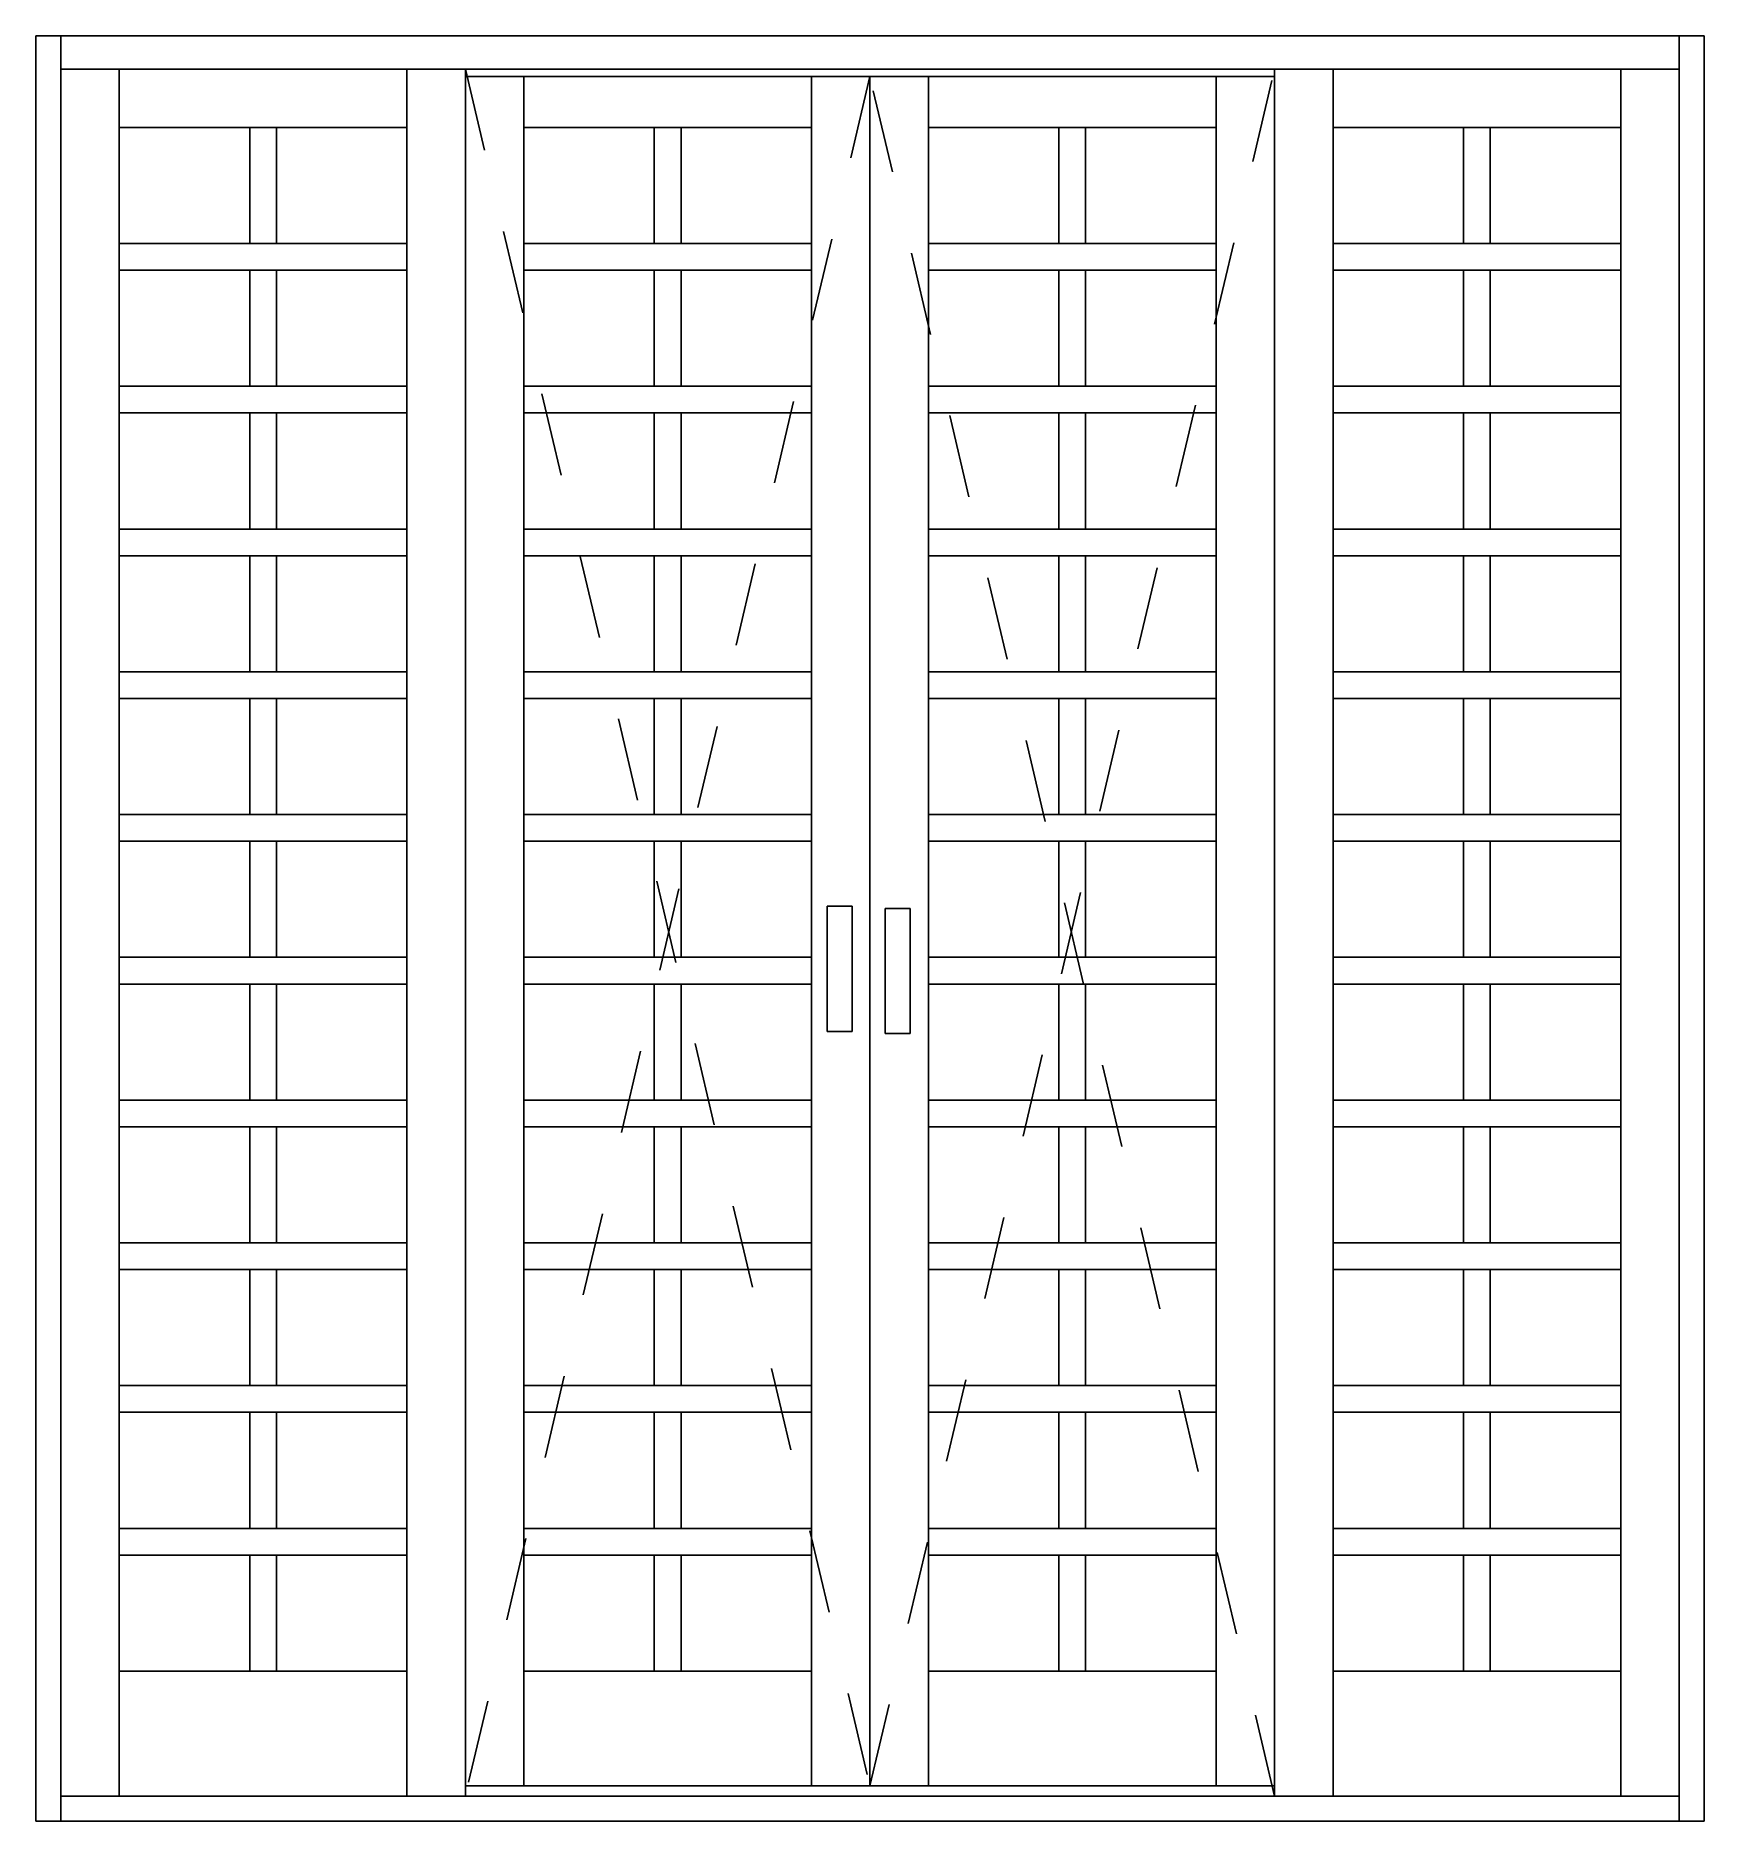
# Model space of a CAD drawing. Header units: millimetres. Extents: x 126.42 to 128.42, y 1320.34 to 1322.48.
import ezdxf

# ---------------------------------------------------------------- set-up
doc = ezdxf.new("R2010")
doc.units = ezdxf.units.MM
doc.header["$LTSCALE"] = 0.5
doc.linetypes.add('HIDDEN2', pattern=[0.1875, 0.125, -0.0625])
doc.layers.add('Gravia_Portas', color=1, linetype='Continuous')
doc.layers.add('Gravia_Portas_hidden2', color=1, linetype='HIDDEN2')

msp = doc.modelspace()

# ---------------------------------------------------------------- linework, layer by layer
at = {"layer": 'Gravia_Portas', "color": 2}
for p, q in [((126.4233, 1320.3441), (126.4233, 1322.4841)), ((126.4233, 1322.4841), (128.4233, 1322.4841)), ((128.4233, 1322.4841), (128.4233, 1320.3441)), ((128.4233, 1320.3441), (126.4233, 1320.3441))]:
    msp.add_line(p, q, dxfattribs=at)
at = {"layer": 'Gravia_Portas'}
for p, q in [((126.4533, 1320.3441), (126.4533, 1322.4841)), ((128.3933, 1322.4841), (128.3933, 1320.3441)), ((126.4533, 1322.4441), (128.3933, 1322.4441)), ((126.5233, 1320.3741), (126.5233, 1322.4441)), ((126.8683, 1322.4441), (126.8683, 1320.3741)), ((126.9383, 1322.4441), (126.9383, 1320.3741)), ((126.9383, 1322.4351), (127.9083, 1322.4351)), ((127.0083, 1322.4351), (127.0083, 1320.3866)), ((127.3533, 1322.4351), (127.3533, 1320.3866)), ((127.4233, 1322.4351), (127.4233, 1320.3866)), ((127.4933, 1322.4351), (127.4933, 1320.3866)), ((127.8383, 1322.4351), (127.8383, 1320.3866)), ((127.9083, 1322.4441), (127.9083, 1320.3741)), ((127.9783, 1322.4441), (127.9783, 1320.3741)), ((128.3233, 1322.4441), (128.3233, 1320.3741)), ((126.5233, 1322.3741), (126.8683, 1322.3741)), ((126.6798, 1322.3741), (126.6798, 1322.235)), ((126.7118, 1322.3741), (126.7118, 1322.235)), ((127.0083, 1322.3741), (127.3533, 1322.3741)), ((127.1648, 1322.3741), (127.1648, 1322.235)), ((127.1968, 1322.3741), (127.1968, 1322.235)), ((127.4933, 1322.3741), (127.8383, 1322.3741)), ((127.6498, 1322.3741), (127.6498, 1322.235)), ((127.6818, 1322.3741), (127.6818, 1322.235)), ((127.9783, 1322.3741), (128.3233, 1322.3741)), ((128.1348, 1322.3741), (128.1348, 1322.235)), ((128.1668, 1322.3741), (128.1668, 1322.235)), ((126.5233, 1322.235), (126.8683, 1322.235)), ((127.0083, 1322.235), (127.3533, 1322.235)), ((127.4933, 1322.235), (127.8383, 1322.235)), ((127.9783, 1322.235), (128.3233, 1322.235)), ((126.5233, 1322.203), (126.8683, 1322.203)), ((126.6798, 1322.203), (126.6798, 1322.064)), ((126.7118, 1322.203), (126.7118, 1322.064)), ((127.0083, 1322.203), (127.3533, 1322.203)), ((127.1648, 1322.203), (127.1648, 1322.064)), ((127.1968, 1322.203), (127.1968, 1322.064)), ((127.4933, 1322.203), (127.8383, 1322.203)), ((127.6498, 1322.203), (127.6498, 1322.064)), ((127.6818, 1322.203), (127.6818, 1322.064)), ((127.9783, 1322.203), (128.3233, 1322.203)), ((128.1348, 1322.203), (128.1348, 1322.064)), ((128.1668, 1322.203), (128.1668, 1322.064)), ((126.5233, 1322.064), (126.8683, 1322.064)), ((127.0083, 1322.064), (127.3533, 1322.064)), ((127.4933, 1322.064), (127.8383, 1322.064)), ((127.9783, 1322.064), (128.3233, 1322.064)), ((126.5233, 1322.032), (126.8683, 1322.032)), ((126.6798, 1322.032), (126.6798, 1321.8929)), ((126.7118, 1322.032), (126.7118, 1321.8929)), ((127.0083, 1322.032), (127.3533, 1322.032)), ((127.1648, 1322.032), (127.1648, 1321.8929)), ((127.1968, 1322.032), (127.1968, 1321.8929)), ((127.4933, 1322.032), (127.8383, 1322.032)), ((127.6498, 1322.032), (127.6498, 1321.8929)), ((127.6818, 1322.032), (127.6818, 1321.8929)), ((127.9783, 1322.032), (128.3233, 1322.032)), ((128.1348, 1322.032), (128.1348, 1321.8929)), ((128.1668, 1322.032), (128.1668, 1321.8929)), ((126.5233, 1321.8929), (126.8683, 1321.8929)), ((127.0083, 1321.8929), (127.3533, 1321.8929)), ((127.4933, 1321.8929), (127.8383, 1321.8929)), ((127.9783, 1321.8929), (128.3233, 1321.8929)), ((126.5233, 1321.8609), (126.8683, 1321.8609)), ((126.6798, 1321.8609), (126.6798, 1321.7218)), ((126.7118, 1321.8609), (126.7118, 1321.7218)), ((127.0083, 1321.8609), (127.3533, 1321.8609)), ((127.1648, 1321.8609), (127.1648, 1321.7218)), ((127.1968, 1321.8609), (127.1968, 1321.7218)), ((127.4933, 1321.8609), (127.8383, 1321.8609)), ((127.6498, 1321.8609), (127.6498, 1321.7218)), ((127.6818, 1321.8609), (127.6818, 1321.7218)), ((127.9783, 1321.8609), (128.3233, 1321.8609)), ((128.1348, 1321.8609), (128.1348, 1321.7218)), ((128.1668, 1321.8609), (128.1668, 1321.7218)), ((126.5233, 1321.7218), (126.8683, 1321.7218)), ((127.0083, 1321.7218), (127.3533, 1321.7218)), ((127.4933, 1321.7218), (127.8383, 1321.7218)), ((127.9783, 1321.7218), (128.3233, 1321.7218)), ((126.5233, 1321.6898), (126.8683, 1321.6898)), ((126.6798, 1321.6898), (126.6798, 1321.5507)), ((126.7118, 1321.6898), (126.7118, 1321.5507)), ((127.0083, 1321.6898), (127.3533, 1321.6898)), ((127.1648, 1321.6898), (127.1648, 1321.5507)), ((127.1968, 1321.6898), (127.1968, 1321.5507)), ((127.4933, 1321.6898), (127.8383, 1321.6898)), ((127.6498, 1321.6898), (127.6498, 1321.5507)), ((127.6818, 1321.6898), (127.6818, 1321.5507)), ((127.9783, 1321.6898), (128.3233, 1321.6898)), ((128.1348, 1321.6898), (128.1348, 1321.5507)), ((128.1668, 1321.6898), (128.1668, 1321.5507)), ((126.5233, 1321.5507), (126.8683, 1321.5507)), ((127.0083, 1321.5507), (127.3533, 1321.5507)), ((127.4933, 1321.5507), (127.8383, 1321.5507)), ((127.9783, 1321.5507), (128.3233, 1321.5507)), ((126.5233, 1321.5187), (126.8683, 1321.5187)), ((126.6798, 1321.5187), (126.6798, 1321.3796)), ((126.7118, 1321.5187), (126.7118, 1321.3796)), ((127.0083, 1321.5187), (127.3533, 1321.5187)), ((127.1648, 1321.5187), (127.1648, 1321.3796)), ((127.1968, 1321.5187), (127.1968, 1321.3796)), ((127.4933, 1321.5187), (127.8383, 1321.5187)), ((127.6498, 1321.5187), (127.6498, 1321.3796)), ((127.6818, 1321.5187), (127.6818, 1321.3796)), ((127.9783, 1321.5187), (128.3233, 1321.5187)), ((128.1348, 1321.5187), (128.1348, 1321.3796)), ((128.1668, 1321.5187), (128.1668, 1321.3796)), ((127.3719, 1321.4408), (127.4019, 1321.4408)), ((127.3719, 1321.2908), (127.3719, 1321.4408)), ((127.4019, 1321.4408), (127.4019, 1321.2908)), ((127.4415, 1321.4381), (127.4715, 1321.4381)), ((127.4415, 1321.2881), (127.4415, 1321.4381)), ((127.4715, 1321.4381), (127.4715, 1321.2881)), ((126.5233, 1321.3796), (126.8683, 1321.3796)), ((127.0083, 1321.3796), (127.3533, 1321.3796)), ((127.4933, 1321.3796), (127.8383, 1321.3796)), ((127.9783, 1321.3796), (128.3233, 1321.3796)), ((126.5233, 1321.3476), (126.8683, 1321.3476)), ((126.6798, 1321.3476), (126.6798, 1321.2085)), ((126.7118, 1321.3476), (126.7118, 1321.2085)), ((127.0083, 1321.3476), (127.3533, 1321.3476)), ((127.1648, 1321.3476), (127.1648, 1321.2085)), ((127.1968, 1321.3476), (127.1968, 1321.2085)), ((127.4933, 1321.3476), (127.8383, 1321.3476)), ((127.6498, 1321.3476), (127.6498, 1321.2085)), ((127.6818, 1321.3476), (127.6818, 1321.2085)), ((127.9783, 1321.3476), (128.3233, 1321.3476)), ((128.1348, 1321.3476), (128.1348, 1321.2085)), ((128.1668, 1321.3476), (128.1668, 1321.2085)), ((127.4019, 1321.2908), (127.3719, 1321.2908)), ((127.4715, 1321.2881), (127.4415, 1321.2881)), ((126.5233, 1321.2085), (126.8683, 1321.2085)), ((127.0083, 1321.2085), (127.3533, 1321.2085)), ((127.4933, 1321.2085), (127.8383, 1321.2085)), ((127.9783, 1321.2085), (128.3233, 1321.2085)), ((126.5233, 1321.1765), (126.8683, 1321.1765)), ((126.6798, 1321.1765), (126.6798, 1321.0374)), ((126.7118, 1321.1765), (126.7118, 1321.0374)), ((127.0083, 1321.1765), (127.3533, 1321.1765)), ((127.1648, 1321.1765), (127.1648, 1321.0374)), ((127.1968, 1321.1765), (127.1968, 1321.0374)), ((127.4933, 1321.1765), (127.8383, 1321.1765)), ((127.6498, 1321.1765), (127.6498, 1321.0374)), ((127.6818, 1321.1765), (127.6818, 1321.0374)), ((127.9783, 1321.1765), (128.3233, 1321.1765)), ((128.1348, 1321.1765), (128.1348, 1321.0374)), ((128.1668, 1321.1765), (128.1668, 1321.0374)), ((126.5233, 1321.0374), (126.8683, 1321.0374)), ((127.0083, 1321.0374), (127.3533, 1321.0374)), ((127.4933, 1321.0374), (127.8383, 1321.0374)), ((127.9783, 1321.0374), (128.3233, 1321.0374)), ((126.5233, 1321.0054), (126.8683, 1321.0054)), ((126.6798, 1321.0054), (126.6798, 1320.8663)), ((126.7118, 1321.0054), (126.7118, 1320.8663)), ((127.0083, 1321.0054), (127.3533, 1321.0054)), ((127.1648, 1321.0054), (127.1648, 1320.8663)), ((127.1968, 1321.0054), (127.1968, 1320.8663)), ((127.4933, 1321.0054), (127.8383, 1321.0054)), ((127.6498, 1321.0054), (127.6498, 1320.8663)), ((127.6818, 1321.0054), (127.6818, 1320.8663)), ((127.9783, 1321.0054), (128.3233, 1321.0054)), ((128.1348, 1321.0054), (128.1348, 1320.8663)), ((128.1668, 1321.0054), (128.1668, 1320.8663)), ((126.5233, 1320.8663), (126.8683, 1320.8663)), ((127.0083, 1320.8663), (127.3533, 1320.8663)), ((127.4933, 1320.8663), (127.8383, 1320.8663)), ((127.9783, 1320.8663), (128.3233, 1320.8663)), ((126.5233, 1320.8343), (126.8683, 1320.8343)), ((126.6798, 1320.8343), (126.6798, 1320.6952)), ((126.7118, 1320.8343), (126.7118, 1320.6952)), ((127.0083, 1320.8343), (127.3533, 1320.8343)), ((127.1648, 1320.8343), (127.1648, 1320.6952)), ((127.1968, 1320.8343), (127.1968, 1320.6952)), ((127.4933, 1320.8343), (127.8383, 1320.8343)), ((127.6498, 1320.8343), (127.6498, 1320.6952)), ((127.6818, 1320.8343), (127.6818, 1320.6952)), ((127.9783, 1320.8343), (128.3233, 1320.8343)), ((128.1348, 1320.8343), (128.1348, 1320.6952)), ((128.1668, 1320.8343), (128.1668, 1320.6952)), ((126.5233, 1320.6952), (126.8683, 1320.6952)), ((127.0083, 1320.6952), (127.3533, 1320.6952)), ((127.4933, 1320.6952), (127.8383, 1320.6952)), ((127.9783, 1320.6952), (128.3233, 1320.6952)), ((126.5233, 1320.6632), (126.8683, 1320.6632)), ((126.6798, 1320.6632), (126.6798, 1320.5241)), ((126.7118, 1320.6632), (126.7118, 1320.5241)), ((127.0083, 1320.6632), (127.3533, 1320.6632)), ((127.1648, 1320.6632), (127.1648, 1320.5241)), ((127.1968, 1320.6632), (127.1968, 1320.5241)), ((127.4933, 1320.6632), (127.8383, 1320.6632)), ((127.6498, 1320.6632), (127.6498, 1320.5241)), ((127.6818, 1320.6632), (127.6818, 1320.5241)), ((127.9783, 1320.6632), (128.3233, 1320.6632)), ((128.1348, 1320.6632), (128.1348, 1320.5241)), ((128.1668, 1320.6632), (128.1668, 1320.5241)), ((126.8683, 1320.5241), (126.5233, 1320.5241)), ((127.3533, 1320.5241), (127.0083, 1320.5241)), ((127.8383, 1320.5241), (127.4933, 1320.5241)), ((128.3233, 1320.5241), (127.9783, 1320.5241)), ((127.9083, 1320.3866), (126.9383, 1320.3866)), ((128.3933, 1320.3741), (126.4533, 1320.3741))]:
    msp.add_line(p, q, dxfattribs=at)
at = {"layer": 'Gravia_Portas_hidden2'}
for p, q in [((126.9383, 1322.4441), (127.4233, 1320.3866)), ((127.4233, 1322.4351), (126.9383, 1320.3741)), ((127.4233, 1320.3866), (127.9083, 1322.4441)), ((127.9083, 1320.3741), (127.4233, 1322.4351))]:
    msp.add_line(p, q, dxfattribs=at)

doc.saveas('drawing.dxf')
